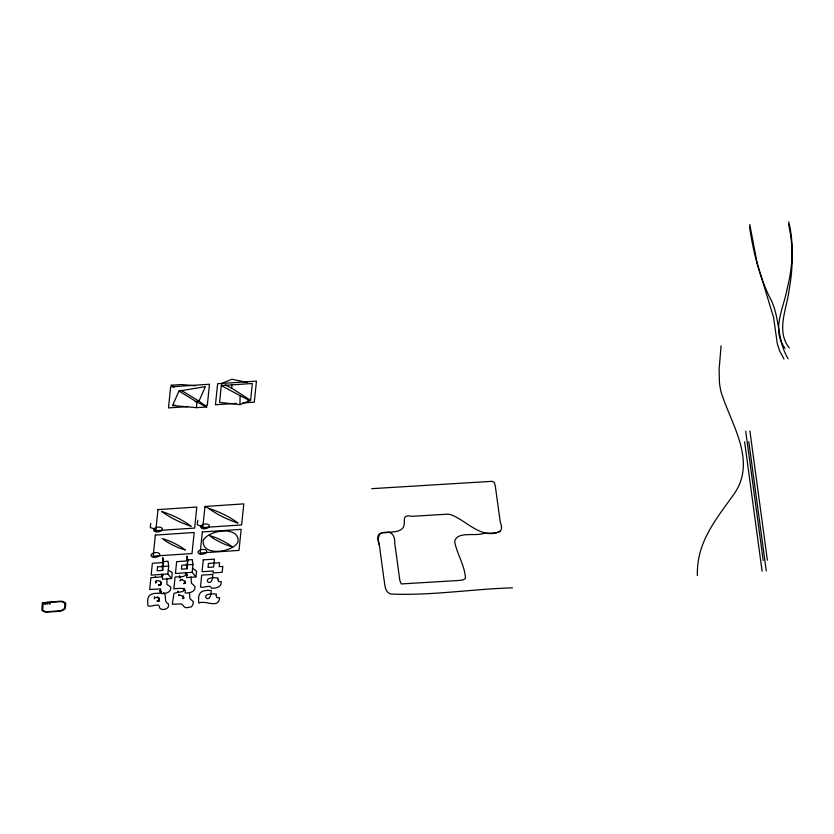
<?xml version="1.0" encoding="UTF-8"?>
<svg xmlns="http://www.w3.org/2000/svg" width="834" height="834" viewBox="0 0 834 834"><rect width="100%" height="100%" fill="white"/><g stroke="black" fill="none" stroke-linecap="round" stroke-linejoin="round"><path stroke-width="1.25" d="M248.011 400.497L250.596 400.33L239.942 404.605L219.571 402.395L221.302 385.569L252.337 383.494L250.596 400.33L231.779 388.206L231.831 384.359M239.942 404.605L240.077 395.66L221.302 385.569L222.021 383.286L231.904 379.23L247.531 382.493M177.892 592.557L177.996 591.118L178.174 592.317M185.461 572.468L185.846 574.47L187.462 575.126M155.312 577.378L155.395 576.409L155.551 577.566M150.745 523.408L150.297 527.724C152.518 527.224 158.919 532.488 155.364 530.445M162.766 563.951L162.859 557.675L163.516 562.533L162.703 570.414L157.136 570.79L157.522 566.661M162.296 574.355L162.484 579.182L171.627 578.577L167.863 573.99L168.677 566.098L168.02 561.251L162.453 561.616M196.397 407.659L196.98 402.051L178.966 391.042L172.596 405.532L196.397 407.659L206.738 406.971L198.992 401.123L180.915 390.145M192.956 564.482L181.822 565.223L181.416 569.163L186.983 568.798L187.796 560.917L187.139 556.059L186.733 560L192.3 559.624L192.956 564.482L192.143 572.364L195.907 576.951L186.764 577.566L186.576 572.739M197.721 520.28L197.272 524.586L203.444 527.484L202.485 527.87L202.412 527.276M204.956 506.478L202.787 527.536L241.62 524.94L243.789 503.882L204.956 506.478L208.636 508.333A127.738 67.69 -7.7 0 1 237.94 523.085A139.163 73.746 -7.7 0 1 208.636 508.333M721.097 345.787L719.106 369.472L719.44 382.389A258.196 136.828 -7.7 0 0 721.014 391.772C731.355 425.277 758.252 462.203 732.586 496.074C714.905 520.666 696.369 543.351 697.401 575.502M155.802 583.07L156.094 581.632L155.77 582.664M171.627 578.577L172.325 572.666L168.27 570.049M195.907 576.951L196.605 571.04L192.55 568.423M154.311 598.875L154.509 597.905M512.535 587.834C471.95 589.065 431.157 595.778 390.593 594.037C384.401 591.942 384.985 584.092 383.921 578.869L379.334 544.915C377.458 539.452 377.687 531.487 385.506 532.749C392.564 530.591 395.139 537.388 394.753 543.215L399.82 580.464L401.237 583.936L458.398 580.516L463.245 579.849L465.476 578.431C464.945 565.848 457.178 554.381 454.707 541.996C455.917 530.956 475.495 536.408 483.105 533.572C490.84 532.144 505.967 536.231 500.296 522.334L495.24 485.586L494.218 482.511L492.185 481.312L371.724 488.672M155.937 582.174L156.219 581.694M500.546 531.143C482.406 540.244 467.697 521.636 452.216 515.214A12.135 10.206 5.9 0 0 447.347 514.171L412.257 516.319C398.183 513.629 408.931 524.419 401.018 529.6C391.396 535.991 372.173 525.639 379.334 544.915M179.675 580.871L181.041 579.807C183.073 579.953 187.942 582.142 183.876 583.779M184.595 583.446L185.284 582.664L184.981 581.131M183.011 598.749C185.867 596.487 180.738 595.539 179.143 595.007M178.559 595.664L179.112 594.798M183.845 583.268L185.357 582.789M178.841 595.299L179.456 595.122M158.491 584.936L159.805 584.728L158.502 584.801M157.553 601.012L158.867 600.887L156.907 601.043M159.127 584.988L160.524 584.686L159.138 584.884M178.966 391.042L205.362 386.632L198.992 401.123L195.219 401.748M172.596 405.532L175.109 405.105M158.189 601.001L158.867 600.928M174.087 387.403L171.158 385.225L181.499 384.537L195.312 385.746M187.89 406.606L168.478 407.909L170.647 386.851L209.48 384.255L207.312 405.314L203.413 405.574M236.158 403.385L215.453 404.771L217.622 383.713L256.455 381.128L254.287 402.176L242.631 402.958M163.516 562.533L152.382 563.273L151.162 575.106L167.863 573.99M187.796 560.917L176.662 561.657L175.442 573.479L192.143 572.364M157.543 566.849L168.677 566.098M182.073 579.474L180.519 579.223M163.287 575.721L161.348 574.386M161.567 592.067C157.668 589.45 161.4 590.118 159.732 593.224C150.61 593.183 146.44 594.34 147.993 605.818C150.745 607.83 160.003 601.648 159.596 607.986C162.307 611.312 170.261 608.83 168.405 603.941C163.13 601.585 167.342 595.747 163.62 592.557M182.239 597.978L183.772 598.103L183.324 595.883M185.367 590.357L184.272 589.784L183.866 588.251M157.157 596.706L158.7 597.78L159.513 600.866L158.96 597.895L154.571 597.436L154.248 596.644M225.274 384.922L231.779 388.206M240.077 395.66L249.835 400.581M171.158 385.225L173.326 386.319M196.98 402.051L206.738 406.971M789.256 348.049C775.651 330.347 787.025 308.809 789.152 289.534C793.155 267.912 793.468 245.582 788.526 224.075M785.086 348.32C771.012 330.003 783.793 308.038 787.192 288.533C792.8 266.744 794.062 243.809 788.755 221.813M788.151 358.756C776.423 339.74 780.561 315.617 769.094 296.185C758.773 274.209 753.039 250.607 749.516 226.681M783.981 359.037L779.707 351.02L777.33 343.889L773.587 317.473L757.178 263.346L749.756 224.419M156.01 580.818C162.88 579.067 161.483 589.346 160.712 581.131M179.863 577.587L179.581 575.804L179.487 577.691M749.891 430.897L767.374 560.198M748.786 441.613L766.269 570.904M745.721 431.178L763.204 560.469M744.616 441.884L762.099 571.186M186.326 563.94L186.983 568.798M166.904 578.379L166.915 584.373L170.834 587.084C171.345 592.64 165.288 593.798 160.993 593.599L160.597 588.898L149.672 589.513L150.891 577.691L161.64 576.878L161.671 574.303M162.046 565.556L162.703 570.414M190.955 576.878L191.497 583.227L195.01 586.479C195.531 592.036 189.464 593.193 185.169 592.995C186.284 586.396 177.329 588.616 173.858 588.919L175.077 577.086C177.778 576.211 186.785 578.473 185.701 572.697M189.443 592.786L189.923 598.541L193.436 601.794L192.664 605.275L191.351 606.829L186.472 607.778L184.554 607.11L181.645 603.931L172.273 604.233L174.004 593.287L182.813 591.452L183.866 590.566L184.168 588.585M185.148 549.898L178.893 547.907A138.444 73.361 -7.7 0 1 166.685 541.756L162.255 538.535L168.551 540.682A126.935 67.273 -7.7 0 1 180.759 546.823L185.148 549.898M232.123 546.77L225.868 544.769A138.434 73.361 -7.7 0 1 213.66 538.618L209.23 535.407L215.526 537.544A126.935 67.273 -7.7 0 1 227.734 543.695L232.123 546.77M216.215 595.57L216.84 597.582L219.592 597.822C218.571 609.446 205.31 599.625 198.826 603.118C197.512 592.14 201.234 589.763 211.179 590.555C211.085 607.788 195.886 591.629 216.34 594.121L216.215 595.57M217.882 579.432L218.498 581.444L221.26 581.684C221.771 587.24 215.714 588.408 211.419 588.21C210.877 583.873 202.464 588.637 200.483 586.99L201.703 575.158L212.847 574.418C212.743 591.65 197.554 575.502 218.008 577.993L217.882 579.432M64.979 604.087L64.479 608.122A5.4 2.867 -7.7 0 1 63.832 608.987L61.341 610.436A5.338 2.825 -7.7 0 1 59.767 610.842L46.819 611.708A5.39 2.856 -7.7 0 1 45.307 611.51L43.326 610.613A5.442 2.888 -7.7 0 1 42.722 609.852L43.139 603.587L42.263 603.649L41.867 610.05A6.255 3.315 -7.7 0 0 42.576 610.926L44.317 611.812A6.203 3.294 -7.7 0 0 45.985 612.135L59.902 611.291A6.172 3.273 -7.7 0 0 61.716 610.832L62.269 610.613A7.068 3.743 -7.7 0 0 63.811 609.79L64.593 609.164A6.234 3.305 -7.7 0 0 65.323 608.163L65.792 603.639A6.172 3.273 -7.7 0 0 65.26 602.721L62.665 601.408A6.432 3.409 -7.7 0 0 60.913 601.158L42.346 602.784L60.674 601.637A5.713 3.034 -7.7 0 1 62.196 601.846L64.468 602.992A5.431 2.877 -7.7 0 1 64.927 603.795L64.979 604.087M44.671 603.482L44.588 604.275L45.463 604.212L45.536 603.43L44.671 603.482M47.079 603.326L46.996 604.108L47.872 604.056L47.945 603.263L47.079 603.326M49.487 603.17L49.404 603.952L50.28 603.889L50.353 603.107L49.487 603.17M155.353 535.084L153.185 556.142L192.018 553.547L194.186 532.488L155.353 535.084M157.98 509.605L155.812 530.664L194.645 528.078L196.814 507.02L157.98 509.605M202.328 531.946L200.16 553.005L238.993 550.409L241.162 529.361L202.328 531.946M203.287 559.875L202.068 571.707L213.202 570.967L212.993 572.927L222.146 572.312L222.834 566.401L219.175 566.651L219.582 562.71L208.448 563.45L208.041 567.391L213.608 567.026L214.421 559.134L203.287 559.875M203.267 540.38C201.328 556.956 232.957 552.473 238.055 541.985C239.994 525.41 208.364 529.892 203.267 540.38M160.514 584.686L159.815 584.863L160.514 584.686M190.965 526.223A127.738 67.69 -7.7 0 0 161.671 511.461A139.163 73.746 -7.7 0 0 190.965 526.223M156.083 531.811A4.431 2.346 -7.7 0 0 162.453 528.933A4.431 2.346 -7.7 0 0 155.635 527.755A4.431 2.346 -7.7 0 0 156.083 531.811M153.456 557.279A4.431 2.346 -7.7 0 0 159.826 554.412A4.431 2.346 -7.7 0 0 153.008 553.234A4.431 2.346 -7.7 0 0 153.456 557.279M200.431 554.151A4.431 2.346 -7.7 0 0 206.801 551.274A4.431 2.346 -7.7 0 0 199.972 550.096A4.431 2.346 -7.7 0 0 200.431 554.151M203.058 528.673A4.431 2.346 -7.7 0 0 209.428 525.806A4.431 2.346 -7.7 0 0 202.61 524.628A4.431 2.346 -7.7 0 0 203.058 528.673"/></g></svg>
